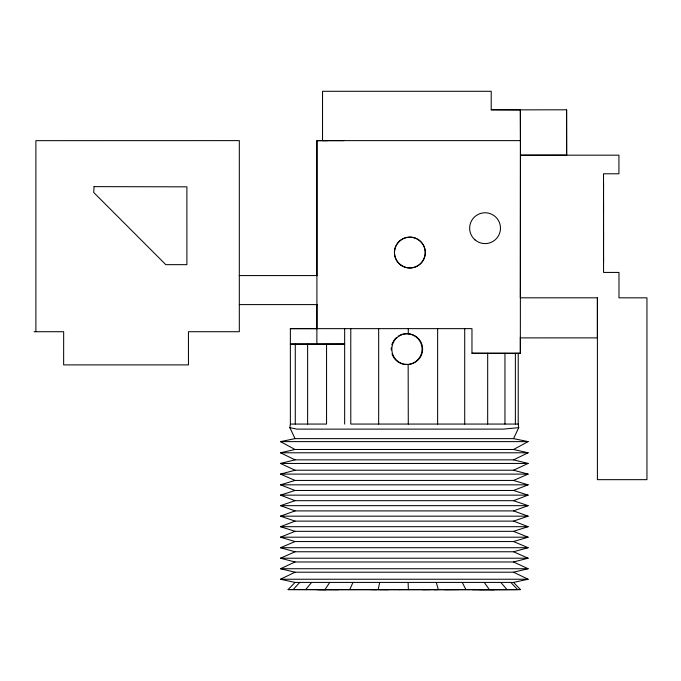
<?xml version="1.0" encoding="UTF-8"?>
<svg xmlns="http://www.w3.org/2000/svg" width="681" height="681" viewBox="0 0 681 681"><rect width="100%" height="100%" fill="white"/><g stroke="black" fill="none" stroke-linecap="round" stroke-linejoin="round"><path stroke-width="1.02" d="M35.88 331.715L35.88 140.661L239.312 140.626L239.312 331.715L188.441 331.715L188.45 364.897L63.639 364.897L63.665 331.715L34.05 331.715M316.912 304.594L316.878 344.109L290.37 344.109M316.912 275.575L316.912 140.661L327.51 140.661M344.654 328.634L344.654 424.059M487.673 424.059L487.681 353.286L471.967 353.243L471.967 328.634L290.37 328.634L316.912 328.634L316.912 140.626L520.454 140.626L520.361 109.854L491.214 109.786L491.214 91.288L322.539 91.288L322.539 140.618L343.803 140.652M504.953 424.059L504.953 353.286M515.372 424.059L515.381 353.286M513.542 500.688L528.124 505.66L513.542 510.903L295.052 510.903L280.47 505.66L295.052 500.688L513.542 500.688L528.124 495.147L513.542 490.473L295.052 490.473L280.47 484.829L295.052 480.445L513.542 480.445L528.124 474.112L513.542 470.222L295.052 470.222L280.47 463.446L295.052 459.854L513.542 459.854L528.124 452.788L513.542 449.494L295.052 449.494L280.47 441.611L295.052 438.632L513.542 438.632L518.726 427.659L518.224 424.059L518.224 353.286M520.361 109.854L566.601 109.811L566.66 155.14L520.42 155.191L520.344 297.818L597.399 297.81L597.399 479.662L646.95 479.662L646.95 297.835L618.978 297.835L618.978 272.434L603.562 272.426L603.519 173.791L618.935 173.783L618.927 155.174L520.437 155.191L520.361 109.854L491.214 109.794M603.528 257.861L603.528 262.304L603.528 182.253M603.528 240.699L603.528 232.553M603.528 212.004L603.528 203.857M603.528 186.696L603.528 183.751M408.268 333.869L408.285 328.634M295.052 438.632L289.868 427.659L290.37 424.059L290.37 328.634M379.717 582.417L378.151 589.593L388.391 589.712M349.719 589.593L352.988 582.417M325.007 589.593L329.749 582.417M520.454 140.626L520.344 353.294L487.681 353.286M305.692 589.593L311.6 582.417M293.102 589.593L299.768 582.417M325.765 589.712L288.097 589.593L295.052 582.417L513.542 582.417L528.124 579.242L513.542 572.202L295.052 572.202L280.47 568.729L295.052 561.978L513.542 561.978L528.124 558.216L513.542 551.763L295.052 551.763L280.47 547.711L295.052 541.548L513.542 541.548L528.124 537.198L513.542 531.333L295.052 531.333L280.47 526.685L295.052 521.118L513.542 521.118L528.124 516.172L513.542 510.903M513.542 449.494L528.124 441.611L513.542 438.632M295.052 582.417L280.47 579.242L295.052 572.202M513.542 470.222L528.124 463.446L513.542 459.854M295.052 561.978L280.47 558.216L295.052 551.763M295.052 541.548L280.47 537.198L295.052 531.333M513.542 490.473L528.124 484.829L513.542 480.445M295.052 521.118L280.47 516.172L295.052 510.903M295.052 500.688L280.47 495.147L295.052 490.473M513.542 531.333L528.124 526.685L513.542 521.118M513.542 551.763L528.124 547.711L513.542 541.548M295.052 480.445L280.47 474.112L295.052 470.222M513.542 572.202L528.124 568.729L513.542 561.978M295.052 459.854L280.47 452.788L295.052 449.494M408.157 364.505C413.52 364.088 418.423 360.87 420.943 356.12A15.263 15.05 90 0 0 420.151 340.73C417.138 336.227 411.869 333.537 406.446 333.724A15.433 15.357 90 0 0 404.012 364.233L408.157 364.505L408.285 424.059M399.577 589.712L400.232 589.593M434.299 589.712L438.3 589.593L436.266 582.417M422.739 589.712L430.452 589.593M444.727 589.712L458.883 589.593M472.512 589.712L489.341 589.593L484.251 582.417M489.682 589.712L520.505 589.593L513.542 582.417M479.381 589.712L517.594 589.593L510.81 582.417M316.878 344.109L344.646 344.041L290.37 344.05M239.312 275.575L317.491 275.575M239.312 304.594L317.491 304.594M520.344 337.887L597.399 337.878L597.399 297.81M290.37 424.059L326.557 424.059L326.557 344.041M518.224 424.059L350.783 424.059L350.783 328.634M518.726 427.659L503.412 429.124L296.95 429.124L289.868 427.659M280.47 441.611L528.124 441.611M280.47 452.788L528.124 452.788M280.47 463.446L528.124 463.446M280.47 474.112L528.124 474.112M280.47 484.829L528.124 484.829M280.47 495.147L528.124 495.147M280.47 505.66L528.124 505.66M280.47 516.172L528.124 516.172M280.47 526.685L528.124 526.685M280.47 537.198L528.124 537.198M280.47 547.711L528.124 547.711M280.47 558.216L528.124 558.216M280.47 568.729L528.124 568.729M280.47 579.242L528.124 579.242M288.097 589.593L520.505 589.593M316.878 589.712L494.253 589.712M471.967 353.243L520.344 353.294L520.352 337.342M319.253 589.593L338.619 589.712M370.294 589.593L376.831 589.712M500.816 582.417L506.962 589.593M462.229 582.417L465.923 589.593M408.123 582.417L408.362 589.593M566.592 109.811L566.635 155.14M464.714 328.634L464.714 424.059M437.636 328.634L437.636 424.059M378.662 328.634L378.662 424.059M307.625 344.05L307.625 424.059M295.282 344.05L295.29 424.059M398.291 336.184A15.408 15.408 0 0 1 420.288 341.896A15.408 15.408 0 0 1 412.677 363.305A15.408 15.408 0 0 1 392.009 353.865M391.277 349.906A15.408 15.408 0 0 1 391.311 347.889M391.839 344.918A15.408 15.408 0 0 1 392.946 342.1M393.431 341.224A15.408 15.408 0 0 1 396.674 337.384M408.302 237.201A15.408 15.408 0 0 1 424.084 258.516A15.408 15.408 0 0 1 397.806 262.1A15.408 15.408 0 0 1 407.306 237.337M94.063 186.628L93.697 192.442L165.789 264.654L186.9 264.654L186.892 186.841L94.063 186.628M400.93 265.139A15.408 15.408 0 0 0 425.191 254.013A15.408 15.408 0 0 0 403.424 238.563A15.408 15.408 0 0 0 400.93 265.139M475.049 239.891A15.408 15.408 0 0 0 500.22 230.995A15.408 15.408 0 0 0 479.935 213.647A15.408 15.408 0 0 0 475.049 239.891"/></g></svg>
